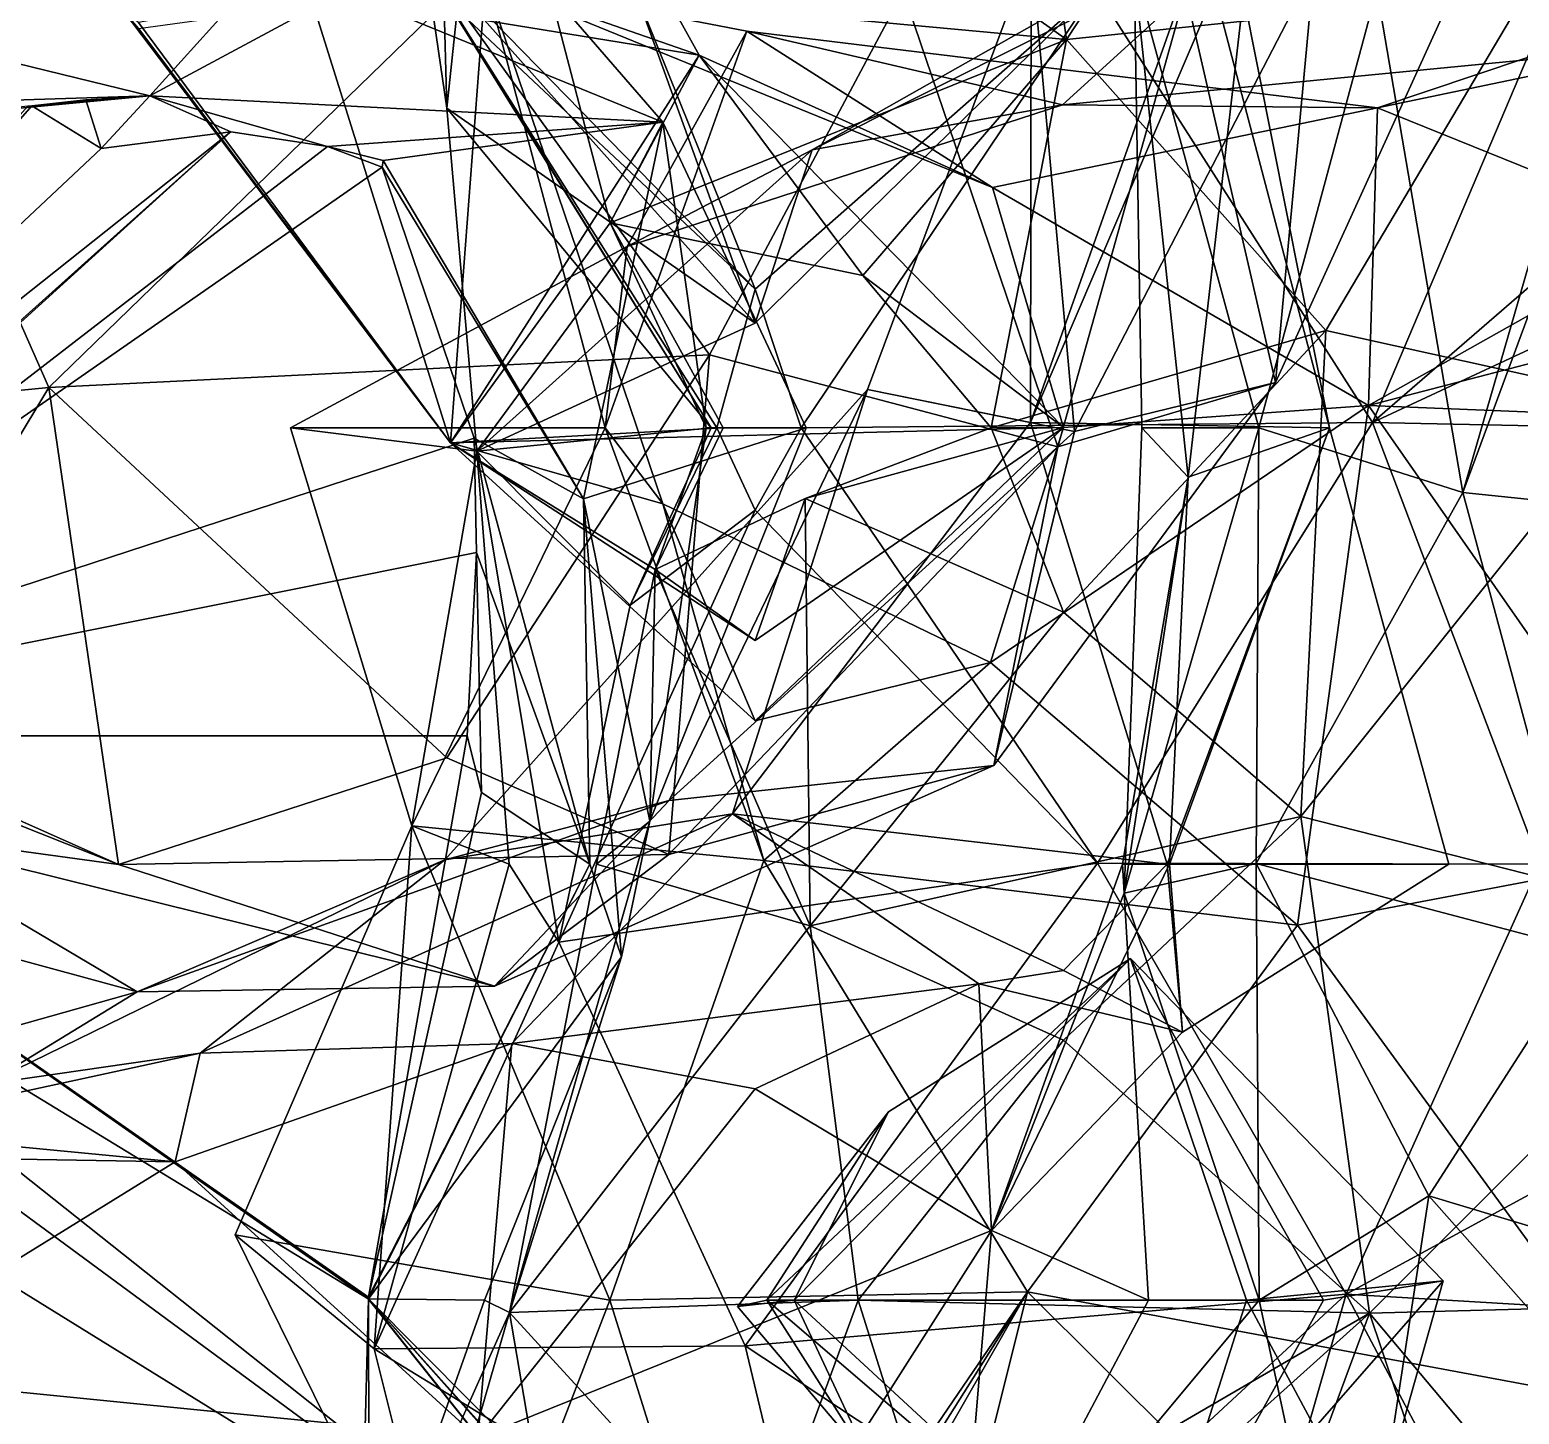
# Model space of a CAD drawing. Extents: x 290083 to 295691, y 4553739 to 4561622.
# Drawn here: x 291742.9 to 291803.7, y 4554162.7 to 4554219.2 of the extents above; entities that cross this region are included whole.
import ezdxf

# ---------------------------------------------------------------- set-up
doc = ezdxf.new("R2010")
doc.units = 0
doc.layers.add('Au_ppm_Pref_-_0_3', color=7, linetype='CONTINUOUS')

msp = doc.modelspace()

# ---------------------------------------------------------------- linework, layer by layer
at = {"layer": 'Au_ppm_Pref_-_0_3'}
for points in [[(291783, 4554234.333, 1892.221), (291798.661, 4554239.203, 1889.827), (291785.239, 4554218.83, 1891.212)], [(291785.239, 4554218.83, 1891.212), (291798.661, 4554239.203, 1889.827), (291804.033, 4554220.793, 1893.401)], [(291754.282, 4554220.793, 1886.049), (291770.229, 4554218.188, 1882.665), (291759.02, 4554238.383, 1882.618)], [(291761.493, 4554221.245, 1876.163), (291759.02, 4554238.383, 1882.618), (291770.229, 4554218.188, 1882.665)], [(291783, 4554234.333, 1892.221), (291785.239, 4554218.83, 1891.212), (291772.517, 4554227.882, 1892.282)], [(291807.6, 4554231.592, 1857.948), (291793.152, 4554223.517, 1859.922), (291810.214, 4554218.596, 1864.449)], [(291764.117, 4554220.793, 1890.685), (291772.517, 4554227.882, 1892.282), (291785.239, 4554218.83, 1891.212)], [(291793.152, 4554223.517, 1859.922), (291774.836, 4554214.328, 1860.071), (291785.067, 4554216.162, 1864.968)], [(291793.152, 4554223.517, 1859.922), (291786.431, 4554220.894, 1853.337), (291774.836, 4554214.328, 1860.071)], [(291793.152, 4554223.517, 1859.922), (291785.067, 4554216.162, 1864.968), (291810.214, 4554218.596, 1864.449)], [(291783.785, 4554222.471, 1793.858), (291777.102, 4554204.541, 1793.676), (291783.761, 4554203.187, 1799.921)], [(291777.102, 4554204.541, 1793.676), (291783.785, 4554222.471, 1793.858), (291785.568, 4554202.829, 1787.796)], [(291783.785, 4554222.471, 1793.858), (291783.761, 4554203.187, 1799.921), (291789.998, 4554220.793, 1799.615)], [(291783.785, 4554222.471, 1793.858), (291795.343, 4554221.678, 1787.463), (291785.568, 4554202.829, 1787.796)], [(291795.343, 4554221.678, 1787.463), (291793.779, 4554204.826, 1781.797), (291785.568, 4554202.829, 1787.796)], [(291792.475, 4554220.63, 1810.845), (291790.213, 4554200.961, 1812.129), (291788.003, 4554221.619, 1817.05)], [(291790.213, 4554200.961, 1812.129), (291788.309, 4554202.975, 1817.433), (291788.003, 4554221.619, 1817.05)], [(291788.003, 4554221.619, 1817.05), (291793.094, 4554202.975, 1822.076), (291797.92, 4554220.865, 1823.418)], [(291788.309, 4554202.975, 1817.433), (291793.094, 4554202.975, 1822.076), (291788.003, 4554221.619, 1817.05)], [(291801.057, 4554220.793, 1781.797), (291793.779, 4554204.826, 1781.797), (291795.343, 4554221.678, 1787.463)], [(291736.507, 4554220.759, 1768.96), (291722.75, 4554202.578, 1770.367), (291743.654, 4554204.626, 1770.279)], [(291751.621, 4554220.793, 1888.705), (291747.782, 4554216.527, 1895.076), (291733.887, 4554219.926, 1888.233)], [(291743.654, 4554204.626, 1770.279), (291760.108, 4554220.598, 1770.673), (291736.507, 4554220.759, 1768.96)], [(291761.493, 4554221.245, 1876.163), (291760.065, 4554202.361, 1882.96), (291747.318, 4554219.28, 1882.262)], [(291760.065, 4554202.361, 1882.96), (291754.282, 4554220.793, 1886.049), (291747.318, 4554219.528, 1883.188)], [(291751.621, 4554220.793, 1888.705), (291755.696, 4554220.793, 1890.695), (291747.782, 4554216.527, 1895.076)], [(291755.696, 4554220.793, 1890.695), (291768.743, 4554215.456, 1894.645), (291747.782, 4554216.527, 1895.076)], [(291754.282, 4554220.793, 1886.049), (291760.065, 4554202.361, 1882.96), (291770.229, 4554218.188, 1882.665)], [(291755.696, 4554220.793, 1890.695), (291764.117, 4554220.793, 1890.685), (291768.743, 4554215.456, 1894.645)], [(291759.918, 4554216.024, 1854.659), (291759.223, 4554220.793, 1853.397), (291759.792, 4554220.615, 1853.069)], [(291759.918, 4554216.024, 1854.659), (291760.417, 4554220.793, 1853.305), (291759.223, 4554220.793, 1853.397)], [(291759.918, 4554216.024, 1854.659), (291772.517, 4554207.25, 1854.494), (291760.417, 4554220.793, 1853.305)], [(291772.517, 4554208.634, 1851.183), (291759.918, 4554220.467, 1852.961), (291760.64, 4554220.793, 1852.729)], [(291761.493, 4554221.245, 1876.163), (291768.736, 4554199.864, 1876.827), (291760.065, 4554202.361, 1882.96)], [(291778.567, 4554220.793, 1773.006), (291760.108, 4554220.598, 1770.673), (291770.651, 4554205.949, 1771.79)], [(291772.517, 4554207.25, 1854.494), (291767.62, 4554220.793, 1853.069), (291760.417, 4554220.793, 1853.305)], [(291772.517, 4554208.634, 1851.183), (291760.64, 4554220.793, 1852.729), (291767.62, 4554220.793, 1853.069)], [(291766.38, 4554202.975, 1870.986), (291768.736, 4554199.864, 1876.827), (291761.493, 4554221.245, 1876.163)], [(291761.493, 4554221.245, 1876.163), (291770.229, 4554218.188, 1882.665), (291782.209, 4554212.783, 1875.527)], [(291761.493, 4554221.245, 1876.163), (291772.174, 4554219.177, 1871.262), (291766.38, 4554202.975, 1870.986)], [(291761.493, 4554221.245, 1876.163), (291782.209, 4554212.783, 1875.527), (291772.174, 4554219.177, 1871.262)], [(291766.594, 4554211.351, 1888.705), (291768.743, 4554215.456, 1894.645), (291764.117, 4554220.793, 1890.685)], [(291766.594, 4554211.351, 1888.705), (291764.117, 4554220.793, 1890.685), (291785.239, 4554218.83, 1891.212)], [(291772.517, 4554207.25, 1854.494), (291786.431, 4554220.894, 1853.337), (291767.62, 4554220.793, 1853.069)], [(291772.517, 4554208.634, 1851.183), (291767.62, 4554220.793, 1853.069), (291786.431, 4554220.894, 1853.337)], [(291770.651, 4554205.949, 1771.79), (291784.88, 4554202.192, 1775.826), (291778.567, 4554220.793, 1773.006)], [(291772.517, 4554207.25, 1854.494), (291774.836, 4554214.328, 1860.071), (291786.431, 4554220.894, 1853.337)], [(291786.431, 4554220.894, 1853.337), (291774.398, 4554202.975, 1852.182), (291772.517, 4554208.634, 1851.183)], [(291797.744, 4554203.194, 1853.63), (291774.398, 4554202.975, 1852.182), (291786.431, 4554220.894, 1853.337)], [(291778.567, 4554220.793, 1773.006), (291784.88, 4554202.192, 1775.826), (291790.096, 4554220.793, 1776.771)], [(291783.761, 4554203.187, 1799.921), (291795.982, 4554202.966, 1805.782), (291791.293, 4554220.793, 1804.555)], [(291783.761, 4554203.187, 1799.921), (291791.293, 4554220.793, 1804.555), (291789.998, 4554220.793, 1799.615)], [(291793.779, 4554204.826, 1781.797), (291790.096, 4554220.793, 1776.771), (291784.88, 4554202.192, 1775.826)], [(291795.831, 4554206.949, 1890.918), (291785.239, 4554218.83, 1891.212), (291804.033, 4554220.793, 1893.401)], [(291786.431, 4554220.894, 1853.337), (291805.206, 4554220.793, 1850.661), (291797.744, 4554203.194, 1853.63)], [(291793.779, 4554204.826, 1781.797), (291801.057, 4554220.793, 1781.797), (291790.096, 4554220.793, 1776.771)], [(291792.475, 4554220.63, 1810.845), (291791.293, 4554220.793, 1804.555), (291795.982, 4554202.966, 1805.782)], [(291801.43, 4554200.333, 1829.149), (291797.92, 4554220.865, 1823.418), (291793.094, 4554202.975, 1822.076)], [(291795.831, 4554206.949, 1890.918), (291804.033, 4554220.793, 1893.401), (291808.464, 4554204.158, 1895.816)], [(291810.314, 4554214.073, 1850.829), (291797.744, 4554203.194, 1853.63), (291805.206, 4554220.793, 1850.661)], [(291801.43, 4554200.333, 1829.149), (291809.09, 4554221.02, 1829.599), (291797.92, 4554220.865, 1823.418)], [(291810.314, 4554211.045, 1873.577), (291812.074, 4554220.793, 1870.887), (291797.949, 4554216.04, 1870.444)], [(291812.074, 4554220.793, 1870.887), (291810.214, 4554218.596, 1864.449), (291797.949, 4554216.04, 1870.444)], [(291809.09, 4554221.02, 1829.599), (291801.43, 4554200.333, 1829.149), (291806.254, 4554216.967, 1835.251)], [(291743.654, 4554204.626, 1770.279), (291770.651, 4554205.949, 1771.79), (291760.108, 4554220.598, 1770.673)], [(291759.918, 4554216.024, 1854.659), (291759.792, 4554220.615, 1853.069), (291770.708, 4554202.975, 1853.069)], [(291770.708, 4554202.975, 1853.069), (291759.792, 4554220.615, 1853.069), (291759.918, 4554220.467, 1852.961)], [(291772.517, 4554208.634, 1851.183), (291770.943, 4554202.975, 1852.327), (291759.918, 4554220.467, 1852.961)], [(291770.708, 4554202.975, 1853.069), (291759.918, 4554220.467, 1852.961), (291770.943, 4554202.975, 1852.327)], [(291792.475, 4554220.63, 1810.845), (291795.982, 4554202.966, 1805.782), (291790.213, 4554200.961, 1812.129)], [(291728.436, 4554215.914, 1892.997), (291733.887, 4554219.926, 1888.233), (291747.782, 4554216.527, 1895.076)], [(291746.732, 4554219.964, 1882.766), (291747.318, 4554219.28, 1882.262), (291760.065, 4554202.361, 1882.96)], [(291760.065, 4554202.361, 1882.96), (291747.318, 4554219.528, 1883.188), (291746.732, 4554219.964, 1882.766)], [(291767.278, 4554210.384, 1864.948), (291766.38, 4554202.975, 1870.986), (291772.174, 4554219.177, 1871.262)], [(291767.278, 4554210.384, 1864.948), (291772.174, 4554219.177, 1871.262), (291785.067, 4554216.162, 1864.968)], [(291772.174, 4554219.177, 1871.262), (291782.209, 4554212.783, 1875.527), (291797.949, 4554216.04, 1870.444)], [(291772.174, 4554219.177, 1871.262), (291797.949, 4554216.04, 1870.444), (291785.067, 4554216.162, 1864.968)], [(291766.594, 4554211.351, 1888.705), (291785.239, 4554218.83, 1891.212), (291776.911, 4554209.19, 1888.705)], [(291782.159, 4554202.975, 1888.705), (291776.911, 4554209.19, 1888.705), (291785.239, 4554218.83, 1891.212)], [(291782.159, 4554202.975, 1888.705), (291785.239, 4554218.83, 1891.212), (291795.831, 4554206.949, 1890.918)], [(291810.214, 4554218.596, 1864.449), (291785.067, 4554216.162, 1864.968), (291797.949, 4554216.04, 1870.444)], [(291760.065, 4554202.361, 1882.96), (291766.594, 4554211.351, 1888.705), (291770.229, 4554218.188, 1882.665)], [(291766.594, 4554211.351, 1888.705), (291776.911, 4554209.19, 1888.705), (291770.229, 4554218.188, 1882.665)], [(291770.229, 4554218.188, 1882.665), (291776.911, 4554209.19, 1888.705), (291785.107, 4554202.987, 1882.766)], [(291785.107, 4554202.987, 1882.766), (291782.209, 4554212.783, 1875.527), (291770.229, 4554218.188, 1882.665)], [(291728.436, 4554215.914, 1892.997), (291747.782, 4554216.527, 1895.076), (291739.168, 4554215.715, 1894.901)], [(291747.782, 4554216.527, 1895.076), (291742.791, 4554216.112, 1895.47), (291739.168, 4554215.715, 1894.901)], [(291747.782, 4554216.527, 1895.076), (291742.949, 4554216.13, 1895.495), (291742.791, 4554216.112, 1895.47)], [(291747.782, 4554216.527, 1895.076), (291745.163, 4554216.372, 1895.843), (291742.949, 4554216.13, 1895.495)], [(291747.782, 4554216.527, 1895.076), (291745.786, 4554214.374, 1896.267), (291745.163, 4554216.372, 1895.843)], [(291747.782, 4554216.527, 1895.076), (291751.082, 4554215.062, 1897.082), (291745.786, 4554214.374, 1896.267)], [(291747.782, 4554216.527, 1895.076), (291755.04, 4554214.456, 1898.578), (291751.082, 4554215.062, 1897.082)], [(291747.782, 4554216.527, 1895.076), (291768.743, 4554215.456, 1894.645), (291755.04, 4554214.456, 1898.578)], [(291801.43, 4554200.333, 1829.149), (291806.032, 4554199.859, 1835.875), (291806.254, 4554216.967, 1835.251)], [(291742.791, 4554216.112, 1895.47), (291742.949, 4554216.13, 1895.495), (291721.185, 4554191.722, 1895.539)], [(291721.415, 4554191.515, 1895.611), (291721.185, 4554191.722, 1895.539), (291742.949, 4554216.13, 1895.495)], [(291721.415, 4554191.515, 1895.611), (291742.949, 4554216.13, 1895.495), (291745.786, 4554214.374, 1896.267)], [(291745.786, 4554214.374, 1896.267), (291742.949, 4554216.13, 1895.495), (291745.163, 4554216.372, 1895.843)], [(291759.918, 4554216.024, 1854.659), (291761.14, 4554202.025, 1859.036), (291772.517, 4554207.25, 1854.494)], [(291759.918, 4554216.024, 1854.659), (291770.708, 4554202.975, 1853.069), (291761.14, 4554202.025, 1859.036)], [(291785.067, 4554216.162, 1864.968), (291774.836, 4554214.328, 1860.071), (291767.278, 4554210.384, 1864.948)], [(291797.571, 4554203.886, 1876.743), (291797.949, 4554216.04, 1870.444), (291782.209, 4554212.783, 1875.527)], [(291797.571, 4554203.886, 1876.743), (291810.314, 4554211.045, 1873.577), (291797.949, 4554216.04, 1870.444)], [(291755.04, 4554214.456, 1898.578), (291768.743, 4554215.456, 1894.645), (291757.305, 4554213.884, 1899.512)], [(291768.743, 4554215.456, 1894.645), (291765.498, 4554200.076, 1899.942), (291757.305, 4554213.884, 1899.512)], [(291768.743, 4554215.456, 1894.645), (291774.591, 4554202.975, 1894.645), (291765.498, 4554200.076, 1899.942)], [(291766.594, 4554211.351, 1888.705), (291770.508, 4554202.975, 1889.652), (291768.743, 4554215.456, 1894.645)], [(291774.591, 4554202.975, 1894.645), (291768.743, 4554215.456, 1894.645), (291770.508, 4554202.975, 1889.652)], [(291751.082, 4554215.062, 1897.082), (291721.415, 4554191.515, 1895.611), (291745.786, 4554214.374, 1896.267)], [(291751.082, 4554215.062, 1897.082), (291723.856, 4554190.656, 1896.702), (291721.415, 4554191.515, 1895.611)], [(291755.04, 4554214.456, 1898.578), (291723.846, 4554190.392, 1896.79), (291751.082, 4554215.062, 1897.082)], [(291751.082, 4554215.062, 1897.082), (291723.846, 4554190.392, 1896.79), (291723.856, 4554190.656, 1896.702)], [(291757.274, 4554213.623, 1899.593), (291723.846, 4554190.392, 1896.79), (291755.04, 4554214.456, 1898.578)], [(291757.305, 4554213.884, 1899.512), (291757.274, 4554213.623, 1899.593), (291755.04, 4554214.456, 1898.578)], [(291767.278, 4554210.384, 1864.948), (291774.836, 4554214.328, 1860.071), (291761.14, 4554202.025, 1859.036)], [(291772.517, 4554207.25, 1854.494), (291761.14, 4554202.025, 1859.036), (291774.836, 4554214.328, 1860.071)], [(291816.561, 4554211.96, 1853.069), (291797.744, 4554203.194, 1853.63), (291810.314, 4554214.073, 1850.829)], [(291761.028, 4554202.549, 1904.652), (291723.846, 4554190.392, 1896.79), (291757.274, 4554213.623, 1899.593)], [(291757.305, 4554213.884, 1899.512), (291765.498, 4554200.076, 1899.942), (291757.274, 4554213.623, 1899.593)], [(291757.274, 4554213.623, 1899.593), (291765.498, 4554200.076, 1899.942), (291761.028, 4554202.549, 1904.652)], [(291785.107, 4554202.987, 1882.766), (291797.571, 4554203.886, 1876.743), (291782.209, 4554212.783, 1875.527)], [(291811.603, 4554202.907, 1858.882), (291797.744, 4554203.194, 1853.63), (291816.561, 4554211.96, 1853.069)], [(291771.205, 4554202.975, 1888.705), (291766.594, 4554211.351, 1888.705), (291760.065, 4554202.361, 1882.96)], [(291766.594, 4554211.351, 1888.705), (291771.205, 4554202.975, 1888.705), (291770.508, 4554202.975, 1889.652)], [(291818.428, 4554209.319, 1876.827), (291810.314, 4554211.045, 1873.577), (291797.571, 4554203.886, 1876.743)], [(291753.521, 4554202.975, 1864.948), (291766.38, 4554202.975, 1870.986), (291767.278, 4554210.384, 1864.948)], [(291767.278, 4554210.384, 1864.948), (291761.14, 4554202.025, 1859.036), (291753.521, 4554202.975, 1864.948)], [(291776.911, 4554209.19, 1888.705), (291782.159, 4554202.975, 1888.705), (291785.107, 4554202.987, 1882.766)], [(291797.571, 4554203.886, 1876.743), (291820.209, 4554202.975, 1878.102), (291818.428, 4554209.319, 1876.827)], [(291772.517, 4554208.634, 1851.183), (291774.398, 4554202.975, 1852.182), (291770.943, 4554202.975, 1852.327)], [(291785.116, 4554195.449, 1892.136), (291782.159, 4554202.975, 1888.705), (291795.831, 4554206.949, 1890.918)], [(291785.116, 4554195.449, 1892.136), (291795.831, 4554206.949, 1890.918), (291794.811, 4554187.096, 1895.624)], [(291794.811, 4554187.096, 1895.624), (291795.831, 4554206.949, 1890.918), (291808.464, 4554204.158, 1895.816)], [(291743.654, 4554204.626, 1770.279), (291759.918, 4554189.497, 1771.365), (291770.651, 4554205.949, 1771.79)], [(291759.918, 4554189.497, 1771.365), (291768.983, 4554185.55, 1776.128), (291770.651, 4554205.949, 1771.79)], [(291768.983, 4554185.55, 1776.128), (291784.88, 4554202.192, 1775.826), (291770.651, 4554205.949, 1771.79)], [(291743.654, 4554204.626, 1770.279), (291722.75, 4554202.578, 1770.367), (291734.719, 4554189.811, 1771.47)], [(291734.719, 4554189.811, 1771.47), (291746.494, 4554185.133, 1775.124), (291743.654, 4554204.626, 1770.279)], [(291743.654, 4554204.626, 1770.279), (291746.494, 4554185.133, 1775.124), (291759.918, 4554189.497, 1771.365)], [(291771.58, 4554187.209, 1799.929), (291777.102, 4554204.541, 1793.676), (291759.827, 4554185.326, 1793.661)], [(291759.827, 4554185.326, 1793.661), (291777.102, 4554204.541, 1793.676), (291768.996, 4554187.752, 1787.715)], [(291768.996, 4554187.752, 1787.715), (291777.102, 4554204.541, 1793.676), (291785.568, 4554202.829, 1787.796)], [(291783.761, 4554203.187, 1799.921), (291777.102, 4554204.541, 1793.676), (291771.58, 4554187.209, 1799.929)], [(291782.27, 4554189.183, 1781.797), (291785.568, 4554202.829, 1787.796), (291793.779, 4554204.826, 1781.797)], [(291782.27, 4554189.183, 1781.797), (291793.779, 4554204.826, 1781.797), (291784.88, 4554202.192, 1775.826)], [(291785.107, 4554202.987, 1882.766), (291782.131, 4554193.386, 1875.491), (291797.571, 4554203.886, 1876.743)], [(291797.571, 4554203.886, 1876.743), (291782.131, 4554193.386, 1875.491), (291794.675, 4554182.659, 1873.153)], [(291797.571, 4554203.886, 1876.743), (291794.675, 4554182.659, 1873.153), (291810.329, 4554185.624, 1876.646)], [(291794.811, 4554187.096, 1895.624), (291808.464, 4554204.158, 1895.816), (291813.227, 4554182.415, 1898.297)], [(291820.209, 4554202.975, 1878.102), (291797.571, 4554203.886, 1876.743), (291810.329, 4554185.624, 1876.646)], [(291783.761, 4554203.187, 1799.921), (291771.58, 4554187.209, 1799.929), (291789.352, 4554185.157, 1803.558)], [(291786.499, 4554185.194, 1851.94), (291774.398, 4554202.975, 1852.182), (291797.744, 4554203.194, 1853.63)], [(291795.982, 4554202.966, 1805.782), (291783.761, 4554203.187, 1799.921), (291789.352, 4554185.157, 1803.558)], [(291786.499, 4554185.194, 1851.94), (291797.744, 4554203.194, 1853.63), (291804.576, 4554185.157, 1855.775)], [(291804.576, 4554185.157, 1855.775), (291797.744, 4554203.194, 1853.63), (291811.603, 4554202.907, 1858.882)], [(291761.12, 4554197.884, 1906.3), (291723.846, 4554190.392, 1896.79), (291761.028, 4554202.549, 1904.652)], [(291766.38, 4554202.975, 1870.986), (291753.521, 4554202.975, 1864.948), (291758.487, 4554186.716, 1865.336)], [(291753.521, 4554202.975, 1864.948), (291761.14, 4554202.025, 1859.036), (291758.487, 4554186.716, 1865.336)], [(291766.38, 4554202.975, 1870.986), (291758.487, 4554186.716, 1865.336), (291772.871, 4554185.295, 1870.581)], [(291772.517, 4554194.29, 1885.81), (291760.065, 4554202.361, 1882.96), (291785.107, 4554202.987, 1882.766)], [(291785.107, 4554202.987, 1882.766), (291760.065, 4554202.361, 1882.96), (291772.517, 4554191.003, 1880.817)], [(291760.065, 4554202.361, 1882.96), (291768.421, 4554197.183, 1888.705), (291771.205, 4554202.975, 1888.705)], [(291765.757, 4554185.157, 1905.254), (291761.12, 4554197.884, 1906.3), (291761.028, 4554202.549, 1904.652)], [(291765.757, 4554185.157, 1905.254), (291761.028, 4554202.549, 1904.652), (291765.498, 4554200.076, 1899.942)], [(291767.398, 4554195.736, 1853.069), (291761.14, 4554202.025, 1859.036), (291770.708, 4554202.975, 1853.069)], [(291768.206, 4554186.91, 1895.544), (291765.498, 4554200.076, 1899.942), (291774.591, 4554202.975, 1894.645)], [(291768.736, 4554199.864, 1876.827), (291766.38, 4554202.975, 1870.986), (291772.871, 4554185.295, 1870.581)], [(291767.398, 4554195.736, 1853.069), (291770.943, 4554202.975, 1852.327), (291772.517, 4554199.614, 1851.949)], [(291767.398, 4554195.736, 1853.069), (291770.708, 4554202.975, 1853.069), (291770.943, 4554202.975, 1852.327)], [(291768.421, 4554197.183, 1888.705), (291768.206, 4554186.91, 1895.544), (291770.508, 4554202.975, 1889.652)], [(291768.206, 4554186.91, 1895.544), (291774.591, 4554202.975, 1894.645), (291770.508, 4554202.975, 1889.652)], [(291768.421, 4554197.183, 1888.705), (291770.508, 4554202.975, 1889.652), (291771.205, 4554202.975, 1888.705)], [(291768.996, 4554187.752, 1787.715), (291785.568, 4554202.829, 1787.796), (291782.27, 4554189.183, 1781.797)], [(291772.517, 4554199.614, 1851.949), (291770.943, 4554202.975, 1852.327), (291774.398, 4554202.975, 1852.182)], [(291785.107, 4554202.987, 1882.766), (291774.558, 4554200.088, 1888.705), (291772.517, 4554194.29, 1885.81)], [(291785.107, 4554202.987, 1882.766), (291772.517, 4554191.003, 1880.817), (291782.131, 4554193.386, 1875.491)], [(291786.499, 4554185.194, 1851.94), (291772.517, 4554199.614, 1851.949), (291774.398, 4554202.975, 1852.182)], [(291782.159, 4554202.975, 1888.705), (291774.558, 4554200.088, 1888.705), (291785.107, 4554202.987, 1882.766)], [(291785.116, 4554195.449, 1892.136), (291774.558, 4554200.088, 1888.705), (291782.159, 4554202.975, 1888.705)], [(291792.982, 4554185.174, 1823.768), (291793.094, 4554202.975, 1822.076), (291787.588, 4554183.968, 1817.075)], [(291787.588, 4554183.968, 1817.075), (291793.094, 4554202.975, 1822.076), (291788.309, 4554202.975, 1817.433)], [(291787.588, 4554183.968, 1817.075), (291788.309, 4554202.975, 1817.433), (291790.213, 4554200.961, 1812.129)], [(291800.858, 4554185.157, 1805.555), (291795.982, 4554202.966, 1805.782), (291789.352, 4554185.157, 1803.558)], [(291795.982, 4554202.966, 1805.782), (291800.858, 4554185.157, 1805.555), (291789.446, 4554185.157, 1807.596)], [(291795.982, 4554202.966, 1805.782), (291789.446, 4554185.157, 1807.596), (291790.213, 4554200.961, 1812.129)], [(291792.982, 4554185.174, 1823.768), (291801.43, 4554200.333, 1829.149), (291793.094, 4554202.975, 1822.076)], [(291758.487, 4554186.716, 1865.336), (291761.14, 4554202.025, 1859.036), (291762.462, 4554185.157, 1859.009)], [(291772.517, 4554194.29, 1885.81), (291768.421, 4554197.183, 1888.705), (291760.065, 4554202.361, 1882.96)], [(291768.736, 4554199.864, 1876.827), (291772.517, 4554191.003, 1880.817), (291760.065, 4554202.361, 1882.96)], [(291762.462, 4554185.157, 1859.009), (291761.14, 4554202.025, 1859.036), (291764.492, 4554181.962, 1853.709)], [(291767.398, 4554195.736, 1853.069), (291764.492, 4554181.962, 1853.709), (291761.14, 4554202.025, 1859.036)], [(291768.983, 4554185.55, 1776.128), (291782.27, 4554189.183, 1781.797), (291784.88, 4554202.192, 1775.826)], [(291787.524, 4554185.157, 1811.494), (291787.588, 4554183.968, 1817.075), (291790.213, 4554200.961, 1812.129)], [(291787.524, 4554185.157, 1811.494), (291790.213, 4554200.961, 1812.129), (291789.446, 4554185.157, 1807.596)], [(291765.498, 4554200.076, 1899.942), (291767.053, 4554181.369, 1900.584), (291765.757, 4554185.157, 1905.254)], [(291767.053, 4554181.369, 1900.584), (291765.498, 4554200.076, 1899.942), (291768.206, 4554186.91, 1895.544)], [(291768.421, 4554197.183, 1888.705), (291774.558, 4554200.088, 1888.705), (291774.763, 4554182.63, 1893.677)], [(291768.421, 4554197.183, 1888.705), (291772.517, 4554194.29, 1885.81), (291774.558, 4554200.088, 1888.705)], [(291774.763, 4554182.63, 1893.677), (291774.558, 4554200.088, 1888.705), (291785.116, 4554195.449, 1892.136)], [(291792.982, 4554185.174, 1823.768), (291806.491, 4554181.62, 1830.555), (291801.43, 4554200.333, 1829.149)], [(291806.491, 4554181.62, 1830.555), (291806.032, 4554199.859, 1835.875), (291801.43, 4554200.333, 1829.149)], [(291764.492, 4554181.962, 1853.709), (291767.398, 4554195.736, 1853.069), (291772.517, 4554199.614, 1851.949)], [(291764.492, 4554181.962, 1853.709), (291772.517, 4554199.614, 1851.949), (291786.499, 4554185.194, 1851.94)], [(291772.517, 4554191.003, 1880.817), (291768.736, 4554199.864, 1876.827), (291782.131, 4554193.386, 1875.491)], [(291768.736, 4554199.864, 1876.827), (291772.871, 4554185.295, 1870.581), (291782.131, 4554193.386, 1875.491)], [(291761.12, 4554197.884, 1906.3), (291760.748, 4554190.392, 1908.777), (291723.846, 4554190.392, 1896.79)], [(291761.12, 4554197.884, 1906.3), (291761.33, 4554188.08, 1908.847), (291760.748, 4554190.392, 1908.777)], [(291761.12, 4554197.884, 1906.3), (291765.757, 4554185.157, 1905.254), (291761.33, 4554188.08, 1908.847)], [(291768.421, 4554197.183, 1888.705), (291774.763, 4554182.63, 1893.677), (291766.024, 4554185.157, 1891.584)], [(291768.421, 4554197.183, 1888.705), (291766.024, 4554185.157, 1891.584), (291768.206, 4554186.91, 1895.544)], [(291774.763, 4554182.63, 1893.677), (291785.116, 4554195.449, 1892.136), (291794.811, 4554187.096, 1895.624)], [(291746.494, 4554185.133, 1775.124), (291727.945, 4554193.395, 1775.858), (291736.063, 4554186.565, 1781.461)], [(291727.945, 4554193.395, 1775.858), (291746.494, 4554185.133, 1775.124), (291734.719, 4554189.811, 1771.47)], [(291794.675, 4554182.659, 1873.153), (291782.131, 4554193.386, 1875.491), (291772.871, 4554185.295, 1870.581)], [(291756.703, 4554167.405, 1906.28), (291723.377, 4554187.712, 1896.5), (291723.846, 4554190.392, 1896.79)], [(291756.717, 4554167.467, 1906.288), (291756.703, 4554167.405, 1906.28), (291723.846, 4554190.392, 1896.79)], [(291756.717, 4554167.467, 1906.288), (291723.846, 4554190.392, 1896.79), (291760.748, 4554190.392, 1908.777)], [(291761.33, 4554188.08, 1908.847), (291756.717, 4554167.467, 1906.288), (291760.748, 4554190.392, 1908.777)], [(291759.918, 4554189.497, 1771.365), (291746.494, 4554185.133, 1775.124), (291768.983, 4554185.55, 1776.128)], [(291768.983, 4554185.55, 1776.128), (291761.859, 4554180.163, 1781.687), (291782.27, 4554189.183, 1781.797)], [(291782.27, 4554189.183, 1781.797), (291761.859, 4554180.163, 1781.687), (291768.996, 4554187.752, 1787.715)], [(291761.33, 4554188.08, 1908.847), (291765.757, 4554185.157, 1905.254), (291756.717, 4554167.467, 1906.288)], [(291770, 4554150.707, 1909.741), (291723.272, 4554185.114, 1897.352), (291723.377, 4554187.712, 1896.5)], [(291770, 4554150.707, 1909.741), (291723.377, 4554187.712, 1896.5), (291756.703, 4554167.405, 1906.28)], [(291768.996, 4554187.752, 1787.715), (291761.859, 4554180.163, 1781.687), (291747.26, 4554179.935, 1787.7)], [(291768.996, 4554187.752, 1787.715), (291747.26, 4554179.935, 1787.7), (291759.827, 4554185.326, 1793.661)], [(291771.58, 4554187.209, 1799.929), (291749.833, 4554177.432, 1798.226), (291762.575, 4554177.83, 1804.365)], [(291749.833, 4554177.432, 1798.226), (291771.58, 4554187.209, 1799.929), (291759.827, 4554185.326, 1793.661)], [(291771.58, 4554187.209, 1799.929), (291762.575, 4554177.83, 1804.365), (291781.658, 4554180.267, 1805.555)], [(291781.658, 4554180.267, 1805.555), (291785.116, 4554180.811, 1804.106), (291771.58, 4554187.209, 1799.929)], [(291789.352, 4554185.157, 1803.558), (291771.58, 4554187.209, 1799.929), (291785.116, 4554180.811, 1804.106)], [(291756.947, 4554165.353, 1858.18), (291751.269, 4554170.018, 1864.521), (291758.487, 4554186.716, 1865.336)], [(291766.575, 4554167.339, 1867.749), (291758.487, 4554186.716, 1865.336), (291751.269, 4554170.018, 1864.521)], [(291756.947, 4554165.353, 1858.18), (291758.487, 4554186.716, 1865.336), (291762.462, 4554185.157, 1859.009)], [(291758.487, 4554186.716, 1865.336), (291766.575, 4554167.339, 1867.749), (291772.871, 4554185.295, 1870.581)], [(291766.024, 4554185.157, 1891.584), (291762.472, 4554166.834, 1896.017), (291768.206, 4554186.91, 1895.544)], [(291767.053, 4554181.369, 1900.584), (291768.206, 4554186.91, 1895.544), (291762.472, 4554166.834, 1896.017)], [(291785.116, 4554177.962, 1898.186), (291774.763, 4554182.63, 1893.677), (291794.811, 4554187.096, 1895.624)], [(291797.616, 4554166.808, 1900.115), (291785.116, 4554177.962, 1898.186), (291794.811, 4554187.096, 1895.624)], [(291797.616, 4554166.808, 1900.115), (291794.811, 4554187.096, 1895.624), (291813.227, 4554182.415, 1898.297)], [(291736.063, 4554186.565, 1781.461), (291724.697, 4554186.078, 1788.542), (291747.26, 4554179.935, 1787.7)], [(291724.697, 4554186.078, 1788.542), (291734.719, 4554176.409, 1790.76), (291747.26, 4554179.935, 1787.7)], [(291761.859, 4554180.163, 1781.687), (291746.494, 4554185.133, 1775.124), (291736.063, 4554186.565, 1781.461)], [(291736.063, 4554186.565, 1781.461), (291747.26, 4554179.935, 1787.7), (291761.859, 4554180.163, 1781.687)], [(291768.983, 4554185.55, 1776.128), (291746.494, 4554185.133, 1775.124), (291761.859, 4554180.163, 1781.687)], [(291809.048, 4554162.956, 1872.945), (291810.329, 4554185.624, 1876.646), (291794.675, 4554182.659, 1873.153)], [(291770, 4554150.707, 1909.741), (291720, 4554181.64, 1898.42), (291723.272, 4554185.114, 1897.352)], [(291759.827, 4554185.326, 1793.661), (291741.078, 4554176.164, 1793.676), (291749.833, 4554177.432, 1798.226)], [(291747.26, 4554179.935, 1787.7), (291741.078, 4554176.164, 1793.676), (291759.827, 4554185.326, 1793.661)], [(291756.71, 4554167.403, 1906.275), (291756.717, 4554167.467, 1906.288), (291765.757, 4554185.157, 1905.254)], [(291756.71, 4554167.403, 1906.275), (291765.757, 4554185.157, 1905.254), (291767.053, 4554181.369, 1900.584)], [(291756.947, 4554165.353, 1858.18), (291762.462, 4554185.157, 1859.009), (291764.492, 4554181.962, 1853.709)], [(291766.024, 4554185.157, 1891.584), (291774.763, 4554182.63, 1893.677), (291762.472, 4554166.834, 1896.017)], [(291772.107, 4554165.476, 1852.678), (291764.492, 4554181.962, 1853.709), (291786.499, 4554185.194, 1851.94)], [(291766.575, 4554167.339, 1867.749), (291783.64, 4554167.685, 1872.343), (291772.871, 4554185.295, 1870.581)], [(291772.107, 4554165.476, 1852.678), (291786.499, 4554185.194, 1851.94), (291796.659, 4554167.591, 1853.653)], [(291783.64, 4554167.685, 1872.343), (291794.675, 4554182.659, 1873.153), (291772.871, 4554185.295, 1870.581)], [(291782.172, 4554170.187, 1811.069), (291787.588, 4554183.968, 1817.075), (291787.524, 4554185.157, 1811.494)], [(291782.172, 4554170.187, 1811.069), (291789.446, 4554185.157, 1807.596), (291789.975, 4554178.286, 1805.555)], [(291782.172, 4554170.187, 1811.069), (291787.524, 4554185.157, 1811.494), (291789.446, 4554185.157, 1807.596)], [(291789.975, 4554178.286, 1805.555), (291789.352, 4554185.157, 1803.558), (291785.116, 4554180.811, 1804.106)], [(291804.576, 4554185.157, 1855.775), (291796.659, 4554167.591, 1853.653), (291786.499, 4554185.194, 1851.94)], [(291792.982, 4554185.174, 1823.768), (291787.588, 4554183.968, 1817.075), (291793.11, 4554167.339, 1822.217)], [(291789.975, 4554178.286, 1805.555), (291800.858, 4554185.157, 1805.555), (291789.352, 4554185.157, 1803.558)], [(291800.858, 4554185.157, 1805.555), (291789.975, 4554178.286, 1805.555), (291789.446, 4554185.157, 1807.596)], [(291792.982, 4554185.174, 1823.768), (291793.11, 4554167.339, 1822.217), (291800.039, 4554171.612, 1826.792)], [(291792.982, 4554185.174, 1823.768), (291800.039, 4554171.612, 1826.792), (291806.491, 4554181.62, 1830.555)], [(291810.314, 4554175.008, 1856.452), (291796.659, 4554167.591, 1853.653), (291804.576, 4554185.157, 1855.775)], [(291782.172, 4554170.187, 1811.069), (291788.589, 4554167.339, 1817.433), (291787.588, 4554183.968, 1817.075)], [(291793.11, 4554167.339, 1822.217), (291787.588, 4554183.968, 1817.075), (291788.589, 4554167.339, 1817.433)], [(291774.763, 4554182.63, 1893.677), (291776.723, 4554167.339, 1898.601), (291762.472, 4554166.834, 1896.017)], [(291774.763, 4554182.63, 1893.677), (291785.116, 4554177.962, 1898.186), (291776.723, 4554167.339, 1898.601)], [(291794.675, 4554182.659, 1873.153), (291783.64, 4554167.685, 1872.343), (291809.048, 4554162.956, 1872.945)], [(291797.616, 4554166.808, 1900.115), (291813.227, 4554182.415, 1898.297), (291822.854, 4554167.483, 1900.666)], [(291756.947, 4554165.353, 1858.18), (291764.492, 4554181.962, 1853.709), (291772.107, 4554165.476, 1852.678)], [(291770, 4554150.707, 1909.741), (291720, 4554150.707, 1908.596), (291720, 4554181.64, 1898.42)], [(291756.71, 4554167.403, 1906.275), (291767.053, 4554181.369, 1900.584), (291761.447, 4554167.339, 1900.584)], [(291767.053, 4554181.369, 1900.584), (291762.472, 4554166.834, 1896.017), (291761.447, 4554167.339, 1900.584)], [(291772.993, 4554167.339, 1745.937), (291795.735, 4554167.339, 1745.228), (291787.848, 4554181.294, 1746.161)], [(291772.993, 4554167.339, 1745.937), (291787.848, 4554181.294, 1746.161), (291777.961, 4554175.038, 1746.161)], [(291774.103, 4554167.339, 1746.909), (291777.961, 4554175.038, 1746.161), (291787.848, 4554181.294, 1746.161)], [(291774.103, 4554167.339, 1746.909), (291787.848, 4554181.294, 1746.161), (291792.598, 4554167.339, 1748.574)], [(291792.598, 4554167.339, 1748.574), (291787.848, 4554181.294, 1746.161), (291800.632, 4554168.136, 1746.168)], [(291787.848, 4554181.294, 1746.161), (291795.735, 4554167.339, 1745.228), (291800.632, 4554168.136, 1746.168)], [(291806.491, 4554181.62, 1830.555), (291800.039, 4554171.612, 1826.792), (291821.811, 4554165.06, 1829.775)], [(291781.658, 4554180.267, 1805.555), (291789.975, 4554178.286, 1805.555), (291785.116, 4554180.811, 1804.106)], [(291734.719, 4554176.409, 1790.76), (291741.078, 4554176.164, 1793.676), (291747.26, 4554179.935, 1787.7)], [(291762.575, 4554177.83, 1804.365), (291772.517, 4554175.972, 1808.432), (291781.658, 4554180.267, 1805.555)], [(291782.172, 4554170.187, 1811.069), (291781.658, 4554180.267, 1805.555), (291772.517, 4554175.972, 1808.432)], [(291782.172, 4554170.187, 1811.069), (291789.975, 4554178.286, 1805.555), (291781.658, 4554180.267, 1805.555)], [(291748.814, 4554172.998, 1805.879), (291761.178, 4554161.718, 1810.438), (291762.575, 4554177.83, 1804.365)], [(291748.814, 4554172.998, 1805.879), (291762.575, 4554177.83, 1804.365), (291749.833, 4554177.432, 1798.226)], [(291761.178, 4554161.718, 1810.438), (291772.517, 4554175.972, 1808.432), (291762.575, 4554177.83, 1804.365)], [(291797.616, 4554166.808, 1900.115), (291776.723, 4554167.339, 1898.601), (291785.116, 4554177.962, 1898.186)], [(291735.322, 4554174.29, 1799.514), (291748.814, 4554172.998, 1805.879), (291749.833, 4554177.432, 1798.226)], [(291735.322, 4554174.29, 1799.514), (291749.833, 4554177.432, 1798.226), (291741.078, 4554176.164, 1793.676)], [(291782.172, 4554170.187, 1811.069), (291772.517, 4554175.972, 1808.432), (291761.178, 4554161.718, 1810.438)], [(291774.103, 4554167.339, 1746.909), (291771.79, 4554167.088, 1746.346), (291777.961, 4554175.038, 1746.161)], [(291777.961, 4554175.038, 1746.161), (291771.79, 4554167.088, 1746.346), (291772.993, 4554167.339, 1745.937)], [(291796.659, 4554167.591, 1853.653), (291810.314, 4554175.008, 1856.452), (291823.197, 4554166.009, 1853.169)], [(291723.832, 4554173.413, 1805.518), (291748.814, 4554172.998, 1805.879), (291735.322, 4554174.29, 1799.514)], [(291723.832, 4554173.413, 1805.518), (291734.808, 4554164.345, 1810.476), (291748.814, 4554172.998, 1805.879)], [(291748.814, 4554172.998, 1805.879), (291734.808, 4554164.345, 1810.476), (291761.178, 4554161.718, 1810.438)], [(291796.779, 4554150.187, 1824.104), (291800.039, 4554171.612, 1826.792), (291793.11, 4554167.339, 1822.217)], [(291810.314, 4554160.011, 1825.815), (291800.039, 4554171.612, 1826.792), (291796.779, 4554150.187, 1824.104)], [(291821.811, 4554165.06, 1829.775), (291800.039, 4554171.612, 1826.792), (291810.314, 4554160.011, 1825.815)], [(291782.172, 4554170.187, 1811.069), (291761.178, 4554161.718, 1810.438), (291772.517, 4554155.028, 1813.33)], [(291782.172, 4554170.187, 1811.069), (291772.517, 4554155.028, 1813.33), (291780.689, 4554152.44, 1818.628)], [(291782.172, 4554170.187, 1811.069), (291780.689, 4554152.44, 1818.628), (291788.589, 4554167.339, 1817.433)], [(291756.947, 4554165.353, 1858.18), (291760.424, 4554151.41, 1864.557), (291751.269, 4554170.018, 1864.521)], [(291766.575, 4554167.339, 1867.749), (291751.269, 4554170.018, 1864.521), (291760.424, 4554151.41, 1864.557)], [(291788.393, 4554154.156, 1746.161), (291797.715, 4554157.805, 1749.34), (291800.632, 4554168.136, 1746.168)], [(291788.393, 4554154.156, 1746.161), (291800.632, 4554168.136, 1746.168), (291795.735, 4554167.339, 1745.228)], [(291792.598, 4554167.339, 1748.574), (291800.632, 4554168.136, 1746.168), (291797.715, 4554157.805, 1749.34)], [(291756.737, 4554154.02, 1900.584), (291756.242, 4554149.521, 1902.317), (291756.71, 4554167.403, 1906.275)], [(291756.242, 4554149.521, 1902.317), (291772.075, 4554150.146, 1906.523), (291756.71, 4554167.403, 1906.275)], [(291756.71, 4554167.403, 1906.275), (291756.703, 4554167.405, 1906.28), (291756.717, 4554167.467, 1906.288)], [(291770, 4554150.707, 1909.741), (291756.703, 4554167.405, 1906.28), (291756.73, 4554167.385, 1906.288)], [(291756.71, 4554167.403, 1906.275), (291756.73, 4554167.385, 1906.288), (291756.703, 4554167.405, 1906.28)], [(291756.73, 4554167.385, 1906.288), (291756.71, 4554167.403, 1906.275), (291772.517, 4554149.794, 1906.614)], [(291756.737, 4554154.02, 1900.584), (291756.71, 4554167.403, 1906.275), (291761.447, 4554167.339, 1900.584)], [(291772.517, 4554149.794, 1906.614), (291756.71, 4554167.403, 1906.275), (291772.075, 4554150.146, 1906.523)], [(291770, 4554150.707, 1909.741), (291756.73, 4554167.385, 1906.288), (291769.354, 4554154.687, 1909.736)], [(291756.73, 4554167.385, 1906.288), (291772.517, 4554149.794, 1906.614), (291769.354, 4554154.687, 1909.736)], [(291756.737, 4554154.02, 1900.584), (291761.447, 4554167.339, 1900.584), (291762.472, 4554166.834, 1896.017)], [(291771.873, 4554150.431, 1870.887), (291766.575, 4554167.339, 1867.749), (291760.424, 4554151.41, 1864.557)], [(291776.723, 4554167.339, 1898.601), (291772.517, 4554155.884, 1896.766), (291762.472, 4554166.834, 1896.017)], [(291771.873, 4554150.431, 1870.887), (291783.64, 4554167.685, 1872.343), (291766.575, 4554167.339, 1867.749)], [(291774.103, 4554167.339, 1746.909), (291777.237, 4554160.664, 1746.161), (291771.79, 4554167.088, 1746.346)], [(291777.237, 4554160.664, 1746.161), (291772.993, 4554167.339, 1745.937), (291771.79, 4554167.088, 1746.346)], [(291771.873, 4554150.431, 1870.887), (291772.517, 4554150.043, 1871.061), (291783.64, 4554167.685, 1872.343)], [(291785.116, 4554156.887, 1855.525), (291772.107, 4554165.476, 1852.678), (291796.659, 4554167.591, 1853.653)], [(291772.517, 4554150.043, 1871.061), (291773.238, 4554149.521, 1871.227), (291783.64, 4554167.685, 1872.343)], [(291776.723, 4554167.339, 1898.601), (291780.099, 4554156.616, 1900.584), (291772.517, 4554155.884, 1896.766)], [(291772.993, 4554167.339, 1745.937), (291777.237, 4554160.664, 1746.161), (291788.393, 4554154.156, 1746.161)], [(291772.993, 4554167.339, 1745.937), (291788.393, 4554154.156, 1746.161), (291795.735, 4554167.339, 1745.228)], [(291779.109, 4554149.521, 1870.887), (291783.64, 4554167.685, 1872.343), (291773.238, 4554149.521, 1871.227)], [(291774.103, 4554167.339, 1746.909), (291792.598, 4554167.339, 1748.574), (291788.393, 4554154.156, 1746.161)], [(291774.103, 4554167.339, 1746.909), (291788.393, 4554154.156, 1746.161), (291777.237, 4554160.664, 1746.161)], [(291780.099, 4554156.616, 1900.584), (291776.723, 4554167.339, 1898.601), (291797.616, 4554166.808, 1900.115)], [(291779.109, 4554149.521, 1870.887), (291799.216, 4554152.197, 1870.292), (291783.64, 4554167.685, 1872.343)], [(291796.779, 4554150.187, 1824.104), (291793.11, 4554167.339, 1822.217), (291780.689, 4554152.44, 1818.628)], [(291780.689, 4554152.44, 1818.628), (291793.11, 4554167.339, 1822.217), (291788.589, 4554167.339, 1817.433)], [(291809.048, 4554162.956, 1872.945), (291783.64, 4554167.685, 1872.343), (291799.216, 4554152.197, 1870.292)], [(291791.468, 4554149.521, 1856.064), (291785.116, 4554156.887, 1855.525), (291796.659, 4554167.591, 1853.653)], [(291792.598, 4554167.339, 1748.574), (291797.715, 4554157.805, 1749.34), (291788.393, 4554154.156, 1746.161)], [(291805.253, 4554151.427, 1851.692), (291791.468, 4554149.521, 1856.064), (291796.659, 4554167.591, 1853.653)], [(291823.197, 4554166.009, 1853.169), (291805.253, 4554151.427, 1851.692), (291796.659, 4554167.591, 1853.653)], [(291812.046, 4554149.64, 1902.862), (291797.616, 4554166.808, 1900.115), (291822.854, 4554167.483, 1900.666)], [(291756.737, 4554154.02, 1900.584), (291762.472, 4554166.834, 1896.017), (291757.478, 4554149.521, 1899.434)], [(291762.472, 4554166.834, 1896.017), (291765.423, 4554149.521, 1897.989), (291757.478, 4554149.521, 1899.434)], [(291765.423, 4554149.521, 1897.989), (291762.472, 4554166.834, 1896.017), (291772.517, 4554155.884, 1896.766)], [(291780.099, 4554156.616, 1900.584), (291797.616, 4554166.808, 1900.115), (291785.116, 4554155.586, 1902.605)], [(291797.616, 4554166.808, 1900.115), (291791.215, 4554149.521, 1903.459), (291785.116, 4554155.586, 1902.605)], [(291803.439, 4554149.521, 1903.825), (291791.215, 4554149.521, 1903.459), (291797.616, 4554166.808, 1900.115)], [(291797.616, 4554166.808, 1900.115), (291812.046, 4554149.64, 1902.862), (291803.439, 4554149.521, 1903.825)], [(291774.735, 4554154.487, 1859.495), (291756.947, 4554165.353, 1858.18), (291772.107, 4554165.476, 1852.678)], [(291774.735, 4554154.487, 1859.495), (291760.424, 4554151.41, 1864.557), (291756.947, 4554165.353, 1858.18)], [(291772.107, 4554165.476, 1852.678), (291785.116, 4554156.887, 1855.525), (291774.735, 4554154.487, 1859.495)], [(291725.144, 4554152.796, 1814.011), (291744.311, 4554151.739, 1813.651), (291734.808, 4554164.345, 1810.476)], [(291734.808, 4554164.345, 1810.476), (291744.311, 4554151.739, 1813.651), (291761.178, 4554161.718, 1810.438)], [(291815.135, 4554149.941, 1876.452), (291809.048, 4554162.956, 1872.945), (291799.216, 4554152.197, 1870.292)]]:
    msp.add_3dface(points, dxfattribs=at)

doc.saveas('drawing.dxf')
